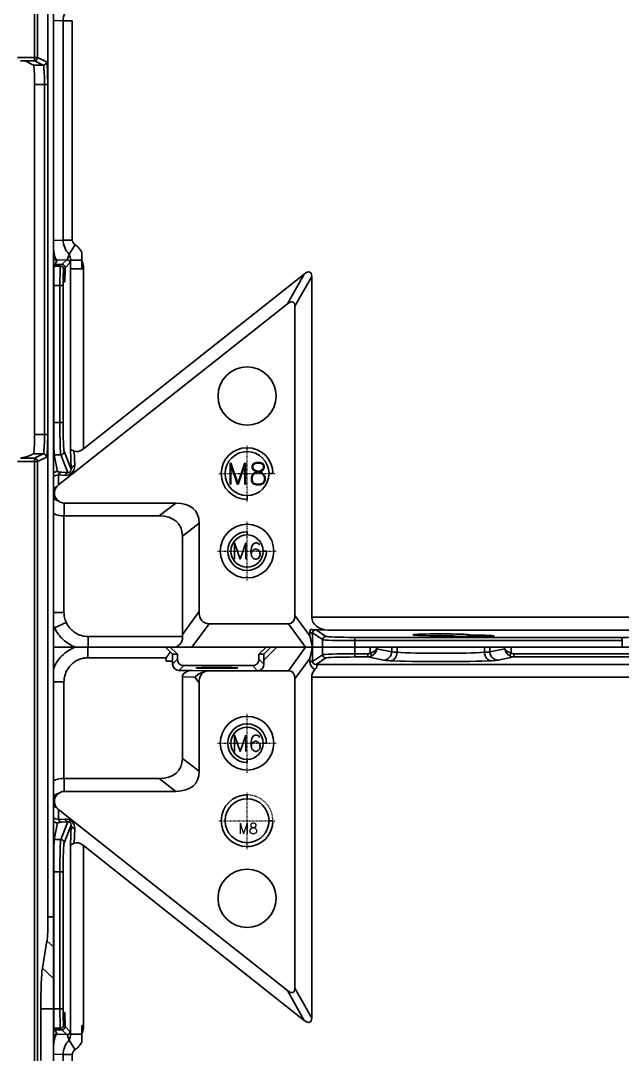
# Model space of a CAD drawing. Header units: millimetres. Extents: x 389 to 17466, y 310 to 5904.
# Drawn here: x 14727.9 to 14821.1, y 2230.6 to 2390.6 of the extents above; entities that cross this region are included whole.
import ezdxf

# ---------------------------------------------------------------- set-up
doc = ezdxf.new("R2010")
doc.units = ezdxf.units.MM
doc.linetypes.add('CENTER', pattern=[0.6, 0.375, -0.075, 0.075, -0.075])
doc.linetypes.add('HIDDEN', pattern=[0.2, 0.1, -0.1])
doc.layers.add('screw', color=33, linetype='Continuous', lineweight=13)
doc.styles.add('TXT', font='txt.shx', dxfattribs={"bigfont": 'gbcbig.shx'})

# ---------------------------------------------------------------- blocks, each defined once
blk = doc.blocks.new('aszfxn')
at = {"color": 7, "linetype": 'Continuous'}
for p, q in [((9717.42, 3245.55), (9717.4, 3080.93)), ((9717.9, 3076.97), (9717.9, 3245.56)), ((9719.5, 3085.69), (9719.5, 2943.97)), ((9720.35, 2862.19), (9720.35, 3085.69)), ((9717.4, 3080.93), (9717.4, 3076.47)), ((9717.9, 3076.97), (9714.78, 3076.97)), ((9717.9, 3076.97), (9719.29, 3076.27)), ((9715.28, 3076.47), (9717.4, 3076.47)), ((9717.29, 3075.77), (9715.99, 3076.44)), ((9718.79, 3075.77), (9717.29, 3075.77)), ((9718.79, 3075.77), (9717.4, 3076.47)), ((9717.44, 3072.77), (9719.47, 3072.77)), ((9717.44, 3072.77), (9717.44, 3018.62)), ((9718.97, 3072.77), (9718.97, 3018.62)), ((9719.47, 3018.62), (9719.47, 3072.77)), ((9719.47, 3018.62), (9717.44, 3018.62)), ((9714.78, 3014.42), (9717.9, 3014.42)), ((9717.4, 3014.92), (9715.28, 3014.92)), ((9715.35, 3014.98), (9716.14, 3015.16)), ((9717.29, 3015.62), (9717.14, 3015.54)), ((9717.29, 3015.62), (9718.79, 3015.62)), ((9717.4, 3014.92), (9718.79, 3015.62)), ((9717.4, 2848.99), (9717.4, 3014.92)), ((9717.9, 3014.42), (9717.89, 2849.19)), ((9719.29, 3015.12), (9717.9, 3014.42)), ((9719.5, 2943.97), (9720.35, 2943.97)), ((9719.36, 2940.21), (9718.64, 2936)), ((9720.35, 2939.28), (9719.36, 2940.21)), ((9718.64, 2936), (9720.35, 2934.39)), ((9718.4, 2929.69), (9720.35, 2929.69)), ((9718.4, 2929.69), (9718.4, 2921.7))]:
    blk.add_line(p, q, dxfattribs=at)
for centre, major_axis, ratio, start_param, end_param in [((9717.28, 3072.77), (0, 3), 0.052408, -1.570796, -0.02618), ((9717.28, 3018.62), (0, 3), 0.052408, -3.115413, -1.570796), ((9719.3, 2943.97), (0, 3.94), 0.05248, -2.842244, -1.570796), ((9718.74, 2929.69), (0, 6.6), 0.05248, 0.299349, 1.570796)]:
    blk.add_ellipse(centre, major_axis=major_axis, ratio=ratio, start_param=start_param, end_param=end_param, dxfattribs=at)
for points, knots in [([(9717.4, 3076.47), (9717.51, 3076.47), (9717.78, 3076.48), (9717.83, 3076.79), (9717.77, 3076.87)], [0, 0, 0, 0, 0.542802, 1, 1, 1, 1]), ([(9718.97, 3072.77), (9718.97, 3073.15), (9718.95, 3073.84), (9718.95, 3074.79), (9718.84, 3075.33), (9718.87, 3075.74), (9718.79, 3075.77)], [0, 0, 0, 0, 0.375121, 0.695398, 0.912965, 1, 1, 1, 1]), ([(9719.47, 3072.77), (9719.47, 3073.21), (9719.45, 3074.01), (9719.46, 3075.13), (9719.33, 3075.77), (9719.38, 3076.23), (9719.29, 3076.27)], [0, 0, 0, 0, 0.375776, 0.696317, 0.914572, 1, 1, 1, 1]), ([(9718.79, 3015.62), (9718.87, 3015.65), (9718.84, 3016.05), (9718.95, 3016.6), (9718.95, 3017.55), (9718.97, 3018.24), (9718.97, 3018.62)], [0, 0, 0, 0, 0.087035, 0.304603, 0.624879, 1, 1, 1, 1]), ([(9719.29, 3015.12), (9719.38, 3015.16), (9719.33, 3015.62), (9719.46, 3016.26), (9719.45, 3017.38), (9719.47, 3018.18), (9719.47, 3018.62)], [0, 0, 0, 0, 0.085397, 0.303608, 0.624167, 1, 1, 1, 1]), ([(9716.14, 3015.16), (9716.24, 3015.19), (9716.58, 3015.3), (9716.91, 3015.43), (9717.14, 3015.54)], [0, 0, 0, 0, 0.294435, 1, 1, 1, 1]), ([(9717.9, 3014.42), (9717.9, 3014.54), (9717.89, 3014.8), (9717.58, 3014.85), (9717.5, 3014.79)], [0, 0, 0, 0, 0.543228, 1, 1, 1, 1])]:
    blk.add_open_spline(points, degree=3, knots=knots, dxfattribs=at)
for points in [[(9719.29, 3076.27), (9719.29, 3076.04), (9719.03, 3075.77), (9718.79, 3075.77)], [(9718.79, 3015.62), (9719.03, 3015.62), (9719.29, 3015.35), (9719.29, 3015.12)]]:
    blk.add_open_spline(points, degree=3, dxfattribs=at)
blk = doc.blocks.new('*U25')
blk.add_blockref('aszfxn', (-9400.35, -3069.19))
blk = doc.blocks.new('*U26')
at = {"color": 0, "linetype": 'ByBlock', "lineweight": -2, "transparency": 16777216}
blk.add_blockref('*U25', (3200, 480), dxfattribs=at)
blk = doc.blocks.new('screw_m8_g')
at = {"layer": 'screw', "color": 1, "linetype": 'CENTER', "lineweight": 18, "ltscale": 0.16}
for p, q in [((0, -4.4), (0, 4.4)), ((-4.4, 0), (4.4, 0))]:
    blk.add_line(p, q, dxfattribs=at)
at = {"layer": 'screw', "color": 33, "linetype": 'HIDDEN', "lineweight": 18, "ltscale": 0.16}
blk.add_circle((0, 0), 3.4, dxfattribs=at)
at = {"layer": 'screw', "color": 92, "linetype": 'HIDDEN', "lineweight": 18, "ltscale": 0.16}
blk.add_arc((0, 0), 4, 270, 180, dxfattribs=at)
at = {"layer": 'screw', "color": 6, "lineweight": 18, "style": 'TXT'}
blk.add_text('M8', height=1.6, dxfattribs=at).set_placement((-1.36, -2))
blk = doc.blocks.new('YTGUH')
at = {"color": 9, "linetype": 'Continuous', "true_color": 0xc7c8ca}
for p, q in [((1613.36, 1043.18), (1614.87, 1043.13)), ((1613.36, 1009.13), (1613.36, 1043.18)), ((1614.87, 1043.13), (1614.87, 1009.18)), ((1614.87, 1043.13), (1616.28, 1043.13)), ((1616.28, 1009.18), (1616.28, 1043.13)), ((1614.87, 1009.18), (1613.36, 1009.13)), ((1613.36, 1007.79), (1613.36, 1009.13)), ((1614.87, 1009.18), (1616.28, 1009.18)), ((1616.73, 1008.46), (1615.79, 1007)), ((1617.75, 1006.03), (1617.75, 1007.26)), ((1613.36, 1006.26), (1613.36, 1005.41)), ((1613.36, 1005.14), (1613.36, 1005.4)), ((1613.47, 1005.13), (1614.45, 1005.13)), ((1613.59, 1005.38), (1613.94, 1006.08)), ((1613.59, 1005.38), (1614.68, 1005.38)), ((1613.94, 1006.08), (1615.43, 1006.13)), ((1615.43, 1006.13), (1614.68, 1005.38)), ((1615.18, 1004.88), (1615.93, 1005.63)), ((1616.01, 1006.06), (1616.01, 1004.71)), ((1617.75, 1006.06), (1616.01, 1006.06)), ((1617.75, 1004.71), (1617.75, 1006.03)), ((1617.75, 1004.71), (1616.01, 1004.71)), ((1616.01, 1004.71), (1616.01, 976.79)), ((1618.01, 1004.71), (1617.75, 1004.71)), ((1618.01, 976.87), (1618.01, 1004.71)), ((1618.01, 976.87), (1652.21, 1003.92)), ((1649.61, 999.31), (1652.21, 1003.92)), ((1653.37, 1003.56), (1650.77, 998.95)), ((1653.37, 950.81), (1653.37, 1003.56)), ((1613.41, 1002.16), (1613.36, 1002.16)), ((1613.36, 1002.16), (1613.36, 980.91)), ((1613.41, 980.91), (1613.41, 1002.16)), ((1613.41, 1002.16), (1614.37, 1002.16)), ((1614.37, 980.91), (1614.37, 1002.16)), ((1614.37, 1002.16), (1614.87, 1002.16)), ((1614.87, 1002.16), (1614.87, 980.91)), ((1649.61, 999.31), (1614.17, 971.29)), ((1650.77, 998.95), (1650.77, 951.05)), ((1613.41, 980.91), (1613.36, 980.91)), ((1613.41, 980.91), (1614.37, 980.91)), ((1614.87, 980.91), (1614.37, 980.91)), ((1615.02, 976.43), (1616.1, 973.72)), ((1616.01, 976.79), (1616.1, 973.72)), ((1616.66, 974.28), (1616.59, 976.5)), ((1613.36, 973.11), (1613.36, 975.92)), ((1614.52, 975.93), (1613.5, 975.93)), ((1614.02, 973.36), (1613.5, 975.93)), ((1615.61, 973.19), (1614.52, 975.93)), ((1614.15, 972.81), (1615.17, 972.75)), ((1614.17, 971.29), (1614.15, 972.81)), ((1615.61, 973.19), (1614.59, 973.25)), ((1646.76, 973.03), (1647.36, 973.03)), ((1613.36, 972.63), (1613.36, 970.66)), ((1613.36, 969.28), (1613.36, 970.66)), ((1643.36, 969.03), (1643.36, 969.63)), ((1613.36, 966.84), (1613.36, 969.28)), ((1615.01, 966.47), (1615.05, 968.47)), ((1615.05, 968.47), (1632.34, 968.47)), ((1629.73, 966.47), (1632.34, 968.47)), ((1613.36, 951.55), (1613.36, 966.84)), ((1615, 966.47), (1615, 951.55)), ((1615.01, 966.47), (1629.73, 966.47)), ((1635.94, 965.36), (1633.34, 963.36)), ((1635.94, 965.36), (1635.94, 951.68)), ((1633.34, 963.36), (1633.34, 948.14)), ((1643.36, 964.03), (1643.36, 963.53)), ((1645.86, 961.03), (1646.36, 961.03)), ((1615, 951.55), (1613.36, 951.55)), ((1635.94, 951.68), (1633.34, 948.14)), ((1650.77, 951.05), (1653.1, 947.89)), ((1653.37, 950.81), (1756.36, 950.81)), ((1615.35, 949.98), (1613.54, 949.14)), ((1634.79, 946.16), (1637.47, 949.79)), ((1637.47, 949.79), (1649.75, 949.79)), ((1652.43, 946.16), (1649.75, 949.79)), ((1655.89, 948.81), (1653.2, 948.88)), ((1654.05, 948.82), (1655.55, 947.82)), ((1705.93, 948.81), (1655.89, 948.81)), ((1618.75, 947.8), (1633.35, 947.8)), ((1618.75, 947.8), (1618.75, 946.16)), ((1653.1, 947.89), (1653.1, 948.36)), ((1653.1, 948.36), (1653.49, 948.36)), ((1653.49, 948.36), (1653.49, 946.16)), ((1655.05, 947.32), (1653.49, 948.36)), ((1655.05, 946.16), (1655.05, 947.32)), ((1660.04, 947.67), (1701.48, 947.67)), ((1660.04, 947.67), (1660.04, 947.17)), ((1673.29, 947.93), (1673.29, 948.22)), ((1675.2, 948.2), (1675.2, 947.87)), ((1701.48, 947.17), (1701.48, 947.67)), ((1618.71, 946.16), (1618.71, 944.51)), ((1630.73, 946.16), (1618.71, 946.16)), ((1632.24, 946.16), (1618.75, 946.16)), ((1630.73, 946.16), (1631.46, 946.16)), ((1631.46, 946.16), (1632.56, 945.06)), ((1632.24, 946.16), (1634.79, 946.16)), ((1634.79, 946.16), (1652.43, 946.16)), ((1645.2, 945.06), (1646.3, 946.16)), ((1647.04, 946.16), (1645.95, 945.06)), ((1645.97, 944.15), (1647.96, 946.16)), ((1646.3, 946.16), (1647.04, 946.16)), ((1647.96, 946.16), (1647.04, 946.16)), ((1647.96, 946.16), (1652.43, 946.16)), ((1652.43, 946.16), (1649.75, 942.52)), ((1653.43, 946.16), (1652.43, 946.16)), ((1653.43, 946.16), (1652.43, 946.16)), ((1653.43, 946.16), (1653.49, 946.16)), ((1653.43, 946.16), (1653.49, 946.16)), ((1653.49, 946.16), (1655.05, 946.16)), ((1653.49, 943.95), (1653.49, 946.16)), ((1655.05, 946.16), (1653.49, 946.16)), ((1660.04, 946.16), (1655.05, 946.16)), ((1655.05, 946.16), (1655.05, 944.99)), ((1655.05, 946.16), (1660.04, 946.16)), ((1660.04, 947.17), (1660.04, 946.16)), ((1701.48, 947.17), (1660.04, 947.17)), ((1660.04, 946.16), (1701.48, 946.16)), ((1660.04, 945.14), (1660.04, 946.16)), ((1662.43, 946.16), (1660.04, 946.16)), ((1662.43, 946.16), (1662.43, 945.24)), ((1663.41, 946.16), (1662.43, 946.16)), ((1663.41, 945.92), (1663.41, 946.16)), ((1663.41, 946.16), (1665.76, 946.16)), ((1663.41, 945.92), (1665.76, 945.46)), ((1665.76, 945.46), (1665.76, 946.16)), ((1665.76, 946.16), (1666.59, 946.16)), ((1666.59, 945.36), (1666.59, 946.16)), ((1666.59, 946.16), (1680.12, 946.16)), ((1680.12, 945.36), (1680.12, 946.16)), ((1680.95, 946.16), (1680.12, 946.16)), ((1680.95, 945.46), (1680.95, 946.16)), ((1680.95, 946.16), (1683.3, 946.16)), ((1680.95, 945.46), (1683.3, 945.92)), ((1683.3, 946.16), (1683.3, 945.92)), ((1684.28, 946.16), (1683.3, 946.16)), ((1684.28, 945.24), (1684.28, 946.16)), ((1704.38, 946.16), (1684.28, 946.16)), ((1701.48, 946.16), (1701.48, 947.17)), ((1704.48, 946.16), (1701.48, 946.16)), ((1630.83, 944.51), (1618.71, 944.51)), ((1630.83, 944.51), (1630.83, 944.01)), ((1630.83, 944.01), (1631.81, 944.01)), ((1632.56, 944.3), (1631.81, 943.55)), ((1631.81, 944.01), (1631.81, 943.55)), ((1631.83, 944.01), (1631.81, 944.01)), ((1631.83, 944.01), (1631.83, 945.06)), ((1631.83, 945.06), (1632.56, 945.06)), ((1632.56, 944.3), (1632.56, 945.06)), ((1645.2, 945.06), (1645.95, 945.06)), ((1645.2, 945.06), (1645.2, 944.3)), ((1645.98, 943.53), (1645.2, 944.3)), ((1645.98, 943.53), (1645.97, 944.15)), ((1650.77, 941.26), (1653.1, 944.42)), ((1653.1, 944.42), (1653.1, 943.95)), ((1655.05, 944.99), (1653.49, 943.95)), ((1654.05, 943.49), (1655.55, 944.49)), ((1662.04, 945.14), (1660.04, 945.14)), ((1660.04, 944.64), (1660.04, 945.14)), ((1660.04, 944.64), (1662.04, 944.64)), ((1662.04, 945.14), (1662.04, 944.64)), ((1664.48, 944.16), (1662.04, 944.64)), ((1662.43, 945.24), (1662.66, 944.8)), ((1684.67, 944.64), (1682.23, 944.16)), ((1684.28, 945.24), (1684.05, 944.8)), ((1704.09, 945.14), (1684.67, 945.14)), ((1684.67, 944.64), (1684.67, 945.14)), ((1684.67, 944.64), (1703.09, 944.64)), ((1632.81, 942.55), (1633.56, 943.3)), ((1632.81, 942.55), (1634.96, 942.55)), ((1644.2, 943.3), (1633.56, 943.3)), ((1637.56, 942.52), (1634.96, 942.55)), ((1644.99, 942.52), (1637.56, 942.52)), ((1644.2, 943.3), (1644.99, 942.52)), ((1649.75, 942.52), (1644.99, 942.52)), ((1653.1, 943.95), (1653.49, 943.95)), ((1654.29, 943.5), (1654.05, 943.49)), ((1705.93, 943.5), (1654.29, 943.5)), ((1613.36, 940.8), (1615, 940.8)), ((1613.36, 925.47), (1613.36, 940.8)), ((1615, 940.8), (1615, 925.84)), ((1633.34, 941.57), (1635.27, 941.54)), ((1633.34, 928.95), (1633.34, 941.57)), ((1635.94, 940.63), (1635.27, 941.54)), ((1650.77, 941.26), (1650.77, 893.36)), ((1653.37, 941.5), (1653.37, 888.75)), ((1653.37, 941.5), (1755.36, 941.5)), ((1635.94, 926.95), (1635.94, 940.63)), ((1646.36, 931.29), (1645.86, 931.29)), ((1635.94, 926.95), (1633.34, 928.95)), ((1643.36, 928.79), (1643.36, 928.29)), ((1613.36, 923.03), (1613.36, 925.47)), ((1615.01, 925.84), (1629.73, 925.84)), ((1615.05, 923.84), (1615.01, 925.84)), ((1629.73, 925.84), (1632.34, 923.84)), ((1615.05, 923.84), (1632.34, 923.84)), ((1643.36, 922.69), (1643.36, 923.29)), ((1613.36, 923.03), (1613.36, 921.65)), ((1613.36, 919.68), (1613.36, 921.65)), ((1614.15, 919.5), (1614.17, 921.02)), ((1649.61, 893.01), (1614.17, 921.02)), ((1613.36, 919.2), (1613.36, 916.39)), ((1613.5, 916.38), (1614.02, 918.95)), ((1615.17, 919.56), (1614.15, 919.5)), ((1615.61, 919.12), (1614.52, 916.38)), ((1614.59, 919.06), (1615.61, 919.12)), ((1615.02, 915.88), (1616.1, 918.59)), ((1616.1, 918.59), (1616.01, 915.53)), ((1647.36, 919.29), (1646.76, 919.29)), ((1616.59, 915.81), (1616.66, 918.03)), ((1614.52, 916.38), (1613.5, 916.38)), ((1616.01, 915.53), (1616.01, 886.25)), ((1618.01, 887.6), (1618.01, 915.44)), ((1618.01, 915.44), (1652.21, 888.39)), ((1613.41, 911.4), (1613.36, 911.4)), ((1613.36, 911.4), (1613.36, 890.16)), ((1613.41, 890.16), (1613.41, 911.4)), ((1613.41, 911.4), (1614.37, 911.4)), ((1614.37, 911.4), (1614.37, 890.16)), ((1614.87, 911.4), (1614.37, 911.4)), ((1614.87, 890.16), (1614.87, 911.4)), ((1649.61, 893.01), (1652.21, 888.39)), ((1653.37, 888.75), (1650.77, 893.36)), ((1613.41, 890.16), (1613.36, 890.16)), ((1614.37, 890.16), (1613.41, 890.16)), ((1614.87, 890.16), (1614.37, 890.16)), ((1613.36, 886.9), (1613.36, 887.17)), ((1613.36, 886.9), (1613.36, 886.05)), ((1614.45, 887.18), (1613.47, 887.18)), ((1613.94, 886.23), (1613.59, 886.93)), ((1614.68, 886.93), (1613.59, 886.93)), ((1614.68, 886.93), (1615.43, 886.18)), ((1615.93, 886.68), (1615.18, 887.44)), ((1617.75, 887.6), (1618.01, 887.6)), ((1617.75, 886.28), (1617.75, 887.6)), ((1613.36, 884.52), (1613.36, 886.05)), ((1615.43, 886.18), (1613.94, 886.23)), ((1615.79, 885.31), (1616.73, 883.85)), ((1616.01, 886.25), (1617.75, 886.25)), ((1617.75, 885.05), (1617.75, 886.28)), ((1613.36, 884.52), (1613.36, 883.18)), ((1613.36, 883.18), (1614.87, 883.13)), ((1613.36, 849.13), (1613.36, 883.18)), ((1614.87, 883.13), (1614.87, 849.18)), ((1614.87, 883.13), (1616.28, 883.13)), ((1616.28, 849.18), (1616.28, 883.13))]:
    blk.add_line(p, q, dxfattribs=at)
for centre, radius in [((1643.36, 985.03), 4.5), ((1643.36, 973.03), 3.4), ((1643.36, 961.03), 4.15), ((1643.36, 961.03), 2.5), ((1643.36, 931.29), 4.15), ((1643.36, 931.29), 2.5), ((1643.36, 907.29), 4.5)]:
    blk.add_circle(centre, radius, dxfattribs=at)
for centre, radius, start, end in [((1643.36, 973.03), 4, 0, 270), ((1615.05, 970.01), 1.53, 139.2595, 235.7258), ((1643.36, 961.03), 3, 90, 0), ((1643.36, 931.29), 3, 0, 270), ((1615.05, 922.3), 1.53, 124.2742, 220.7405), ((1643.36, 919.29), 4, 90, 0), ((1643.36, 919.29), 3.4, 90, 0), ((1643.36, 919.29), 3.4, 0, 90)]:
    blk.add_arc(centre, radius, start, end, dxfattribs=at)
for centre, major_axis, ratio, start_param, end_param in [((1617.7, 1043.11), (0.1, 3), 0.942809, 0.778991, 1.595477), ((1617.7, 1009.21), (-0.1, 3), 0.942809, 1.546116, 2.362602), ((1617.7, 1009.21), (-1.41, -0.05), 0.706891, 6.258505, 7.074991), ((1613.94, 1009.08), (-0.03, 3), 0.218747, 2.011495, 3.097676), ((1615.43, 1009.13), (0.03, 3), 0.177208, 3.198677, 3.928307), ((1613.94, 1007.08), (0.894, -0.447), 0.999239, 4.554203, 5.17561), ((1613.48, 1002.16), (0, 3), 0.023273, 0.116205, 1.570796), ((1614.46, 1002.16), (0, 3), 0.029101, 0.116205, 1.570796), ((1615.07, 1006.16), (0, 3.5), 0.034921, 2.015173, 4.338017), ((1615.43, 1005.63), (-0.354, 0.354), 0.998783, 3.9276, 5.497178), ((1615.93, 1009.13), (0, 3.5), 0.051121, 3.192808, 3.64564), ((1614.51, 1004.7), (-2.48, -2.48), 0.998783, 2.356803, 2.744516), ((1614.96, 1002.16), (0, 2.5), 0.034921, 0.057081, 1.570796), ((1651.73, 1001.73), (1.39, 2.46), 0.35329, 5.724665, 6.997033), ((1649.12, 997.12), (1.39, 2.46), 0.35329, 5.724665, 6.997033), ((1613.51, 980.91), (0, 5), 0.020946, 1.570796, 3.054326), ((1614.53, 980.91), (0, 5), 0.031429, 1.570796, 3.054326), ((1615.03, 980.91), (0, 4.5), 0.034921, 1.570796, 3.054326), ((1614.52, 976.43), (-0.464, -0.185), 0.995592, 1.192545, 2.760299), ((1618.01, 979.42), (1.41, 2.92), 0.484172, 3.141414, 3.926991), ((1613.5, 974.94), (0.981, 0.196), 0.996044, 1.374629, 1.523848), ((1614.02, 972.36), (0.981, 0.196), 0.996044, 1.374629, 2.097888), ((1615.02, 972.36), (2, 0.01), 0.250652, 2.018188, 2.549801), ((1615.02, 973.36), (-1, 0), 0.119965, 0.024086, 1.127204), ((1614.59, 972.26), (0.058, 0.998), 0.553603, 0.104848, 1.014262), ((1615.12, 974.37), (-0.81, 1.45), 0.902173, 2.618128, 4.185883), ((1615.61, 972.2), (0.058, 0.998), 0.553603, 0.104848, 1.014262), ((1615.56, 973.82), (-0.316, 0.584), 0.749129, 2.60968, 4.177435), ((1617.1, 973.72), (-1, -0.028), 0.62541, 5.14897, 6.238444), ((1615.07, 968.4), (-0.04, 3.22), 0.621326, 0.445403, 0.6117), ((1615.05, 970.01), (2, 0.03), 0.621326, 2.182496, 2.572693), ((1615.05, 970.01), (-2, 0.03), 0.707053, 0.572613, 1.136369), ((1615.07, 971.3), (-0.05, -2.83), 0.707053, 5.848758, 6.295526), ((1627.73, 961.4), (-7.63, -5.85), 0.519988, 2.761948, 3.737168), ((1615, 967.3), (-2, 0.02), 0.414169, 0.607152, 1.574411), ((1615.04, 969.3), (-0.05, -2.83), 0.707053, 0.007229, 0.012341), ((1625.12, 959.4), (-7.63, -5.85), 0.519988, 2.761948, 3.737168), ((1640.87, 955.89), (4.3, 5.83), 0.414284, 2.629407, 3.437875), ((1647.48, 953.86), (-2.86, 3.89), 0.414284, 2.845311, 3.653779), ((1655.98, 950.81), (-2.61, 0), 0.767327, 0, 1.53589), ((1654.66, 948.32), (-1.5, 0.48), 0.950312, 6.222659, 6.580317), ((1654.05, 948.32), (-0.543, 0.187), 0.861051, 5.005221, 6.574191), ((1638.27, 952.35), (4.3, 5.83), 0.414284, 2.629407, 2.709492), ((1655.55, 947.32), (-0.277, -0.416), 0.998023, 3.730274, 5.299244), ((1660.04, 947.33), (-5, 0), 0.031429, 0.05236, 1.570796), ((1660.04, 947.83), (-4.5, 0), 0.034921, 0.05236, 1.570796), ((1673.36, 948.07), (-4.25, 0), 0.034921, 3.157474, 7.838062), ((1678.36, 947.9), (-3.25, 0), 0.034921, 0.240124, 4.472132), ((1701.48, 947.76), (-2.5, 0), 0.034921, 1.570796, 2.284184), ((1632.39, 944.51), (-2, 2), 0.008726, 0.59481, 1.090186), ((1630.83, 946.06), (-1, 1), 0.008727, 2.253368, 3.132866), ((1633.56, 944.3), (-0.707, -0.707), 0.999695, 5.497939, 7.068431), ((1644.2, 944.3), (-0.707, 0.707), 0.999695, 2.356347, 3.926839), ((1645.95, 943.64), (-0.01, 1.41), 0.013235, 5.079274, 6.283122), ((1660.04, 944.98), (-5, 0), 0.031429, 4.712389, 6.230825), ((1655.55, 944.99), (-0.277, 0.416), 0.998023, 0.983941, 2.552911), ((1660.04, 944.48), (-4.5, 0), 0.034921, 4.712389, 6.230825), ((1662.04, 945.94), (0.797, -0.158), 0.984226, 4.910957, 5.40958), ((1662.04, 945.94), (-1.28, 0.25), 0.996219, 1.769364, 2.267987), ((1664.48, 945.46), (0.25, 1.28), 0.984226, 3.340161, 4.904897), ((1671.67, 944.2), (-7.3, 0), 0.034921, 0.174533, 0.563912), ((1665.5, 945.36), (0.07, 1.3), 0.844803, 3.206862, 4.759004), ((1673.36, 944.24), (-9.3, 0), 0.034921, 0.563912, 2.57768), ((1671.67, 945.5), (-6, 0), 0.042487, 0.174533, 0.563912), ((1673.36, 945.54), (-8, 0), 0.040595, 0.563912, 2.57768), ((1675.05, 945.5), (-6, 0), 0.042487, 2.57768, 2.96706), ((1681.22, 945.36), (-0.07, 1.3), 0.844803, 1.524182, 3.076323), ((1682.23, 945.46), (-0.25, 1.28), 0.984226, 1.378289, 2.943025), ((1675.05, 944.2), (-7.3, 0), 0.034921, 2.57768, 2.96706), ((1684.67, 945.94), (1.28, 0.25), 0.996219, 4.015198, 4.513821), ((1684.67, 945.94), (0.797, 0.158), 0.984226, 4.015198, 4.513821), ((1632.81, 943.55), (-0.707, -0.707), 0.999695, 5.497939, 7.068431), ((1634.98, 941.55), (1.64, -0.02), 0.608727, 1.592796, 3.149746), ((1640.87, 936.42), (4.3, -5.83), 0.414284, 2.987773, 3.653779), ((1637.59, 941.52), (1.64, -0.02), 0.608727, 1.592796, 1.946025), ((1644.98, 943.53), (-0.397, 0.931), 0.985858, 2.743926, 4.314418), ((1647.48, 938.45), (-2.86, -3.89), 0.414284, 2.629407, 3.437875), ((1654.66, 944), (1.5, 0.48), 0.950312, 2.844461, 3.8854), ((1655.98, 941.5), (-2.61, 0), 0.767327, 5.654446, 6.283185), ((1654.05, 944), (0.543, 0.187), 0.861051, 2.850587, 4.419557), ((1654.05, 942.5), (0.027, -1), 0.608624, 2.799613, 3.097594), ((1625.12, 932.91), (-7.63, 5.85), 0.519988, 2.546017, 3.521237), ((1627.73, 930.91), (-7.63, 5.85), 0.519988, 2.546017, 3.521237), ((1615, 925.01), (2, 0.02), 0.414169, 1.567182, 2.534441), ((1615.04, 923.01), (0.05, -2.83), 0.707053, 3.129252, 3.134364), ((1615.05, 922.3), (-2, -0.03), 0.707053, 5.146817, 5.710572), ((1615.07, 921.01), (0.05, -2.83), 0.707053, 3.129252, 3.57602), ((1615.05, 922.3), (-2, 0.03), 0.621326, 0.5689, 0.959097), ((1615.07, 923.91), (-0.04, -3.22), 0.621326, 5.671486, 5.837782), ((1615.02, 919.95), (-2, 0.01), 0.250652, 0.591792, 1.123404), ((1614.02, 919.95), (0.981, -0.196), 0.996044, 4.185297, 4.908556), ((1615.02, 918.95), (1, 0), 0.119965, 2.014389, 3.117507), ((1614.59, 920.05), (0.058, -0.998), 0.553603, 5.268923, 6.178337), ((1615.12, 917.94), (0.81, 1.45), 0.902173, 5.238895, 6.80665), ((1615.61, 920.11), (0.058, -0.998), 0.553603, 5.268923, 6.178337), ((1615.56, 918.49), (0.316, 0.584), 0.749129, 5.247343, 6.815098), ((1617.1, 918.59), (-1, 0.028), 0.62541, 0.044741, 1.134215), ((1613.5, 917.38), (0.981, -0.196), 0.996044, 4.759337, 4.908556), ((1613.51, 911.4), (0, 5), 0.020946, 0.087266, 1.570796), ((1614.53, 911.4), (0, 5), 0.031429, 0.087266, 1.570796), ((1614.52, 915.88), (-0.464, 0.185), 0.995592, 3.522886, 5.090641), ((1615.03, 911.4), (0, 4.5), 0.034921, 0.087266, 1.570796), ((1618.01, 912.89), (-1.41, 2.92), 0.484172, 5.497787, 6.283364), ((1649.12, 895.19), (1.39, -2.46), 0.35329, 5.569338, 6.841706), ((1613.48, 890.16), (0, 3), 0.023273, 1.570796, 3.025387), ((1614.46, 890.16), (0, 3), 0.029101, 1.570796, 3.025387), ((1614.96, 890.16), (0, 2.5), 0.034921, 1.570796, 3.084511), ((1615.07, 886.16), (0, 3.5), 0.034921, 5.086761, 7.409605), ((1651.73, 890.58), (1.39, -2.46), 0.35329, 5.569338, 6.841706), ((1615.43, 886.68), (-0.354, -0.354), 0.998783, 0.786007, 2.355586), ((1615.93, 883.18), (0, 3.5), 0.051121, 5.779138, 6.23197), ((1614.51, 887.61), (-2.48, 2.48), 0.998783, 3.53867, 3.926382), ((1613.94, 885.24), (0.894, 0.447), 0.999239, 1.107575, 1.728982), ((1613.94, 883.24), (0.03, 3), 0.218747, 0.043917, 1.130098), ((1617.7, 883.11), (0.1, 3), 0.942809, 0.778991, 1.595477), ((1615.43, 883.18), (-0.03, 3), 0.177208, 5.496471, 6.226101), ((1617.7, 883.11), (-1.41, 0.05), 0.706891, 5.49138, 6.307865)]:
    blk.add_ellipse(centre, major_axis=major_axis, ratio=ratio, start_param=start_param, end_param=end_param, dxfattribs=at)
blk.add_ellipse((1638.67, 942.95), major_axis=(-3.25, 0), ratio=0.017455, dxfattribs=at)
for points, knots in [([(1617.75, 1007.26), (1617.69, 1007.38), (1617.63, 1007.5), (1617.49, 1007.72), (1617.41, 1007.83), (1617.15, 1008.14), (1616.96, 1008.31), (1616.73, 1008.46)], [0, 0, 0, 0, 0.25, 0.25, 0.5, 0.5, 1, 1, 1, 1]), ([(1613.36, 1006.26), (1613.36, 1006.28), (1613.36, 1006.32), (1613.36, 1006.46), (1613.36, 1006.55), (1613.36, 1006.8), (1613.36, 1006.95), (1613.36, 1007.33), (1613.36, 1007.54), (1613.36, 1007.79)], [0, 0, 0, 0, 0.25, 0.25, 0.5, 0.5, 0.75, 0.75, 1, 1, 1, 1]), ([(1615.79, 1007), (1615.86, 1006.85), (1615.91, 1006.7), (1615.99, 1006.39), (1616.02, 1006.23), (1616.01, 1006.06)], [0, 0, 0, 0, 0.5, 0.5, 1, 1, 1, 1]), ([(1613.36, 1002.16), (1613.36, 1002.52), (1613.36, 1002.89), (1613.36, 1003.39), (1613.36, 1003.56), (1613.36, 1003.87), (1613.36, 1004.02), (1613.36, 1004.29), (1613.36, 1004.41), (1613.36, 1004.64), (1613.36, 1004.74), (1613.36, 1004.9), (1613.36, 1004.97), (1613.36, 1005.08), (1613.36, 1005.12), (1613.36, 1005.14)], [0, 0, 0, 0, 0.25, 0.25, 0.375, 0.375, 0.5, 0.5, 0.625, 0.625, 0.75, 0.75, 0.875, 0.875, 1, 1, 1, 1]), ([(1614.45, 1005.13), (1614.59, 1005.13), (1614.72, 1005.08), (1614.9, 1004.9), (1614.95, 1004.77), (1614.95, 1004.65)], [0, 0, 0, 0, 0.5, 0.5, 1, 1, 1, 1]), ([(1615.18, 1004.88), (1615.18, 1005), (1615.13, 1005.13), (1614.95, 1005.32), (1614.82, 1005.38), (1614.68, 1005.38)], [0, 0, 0, 0, 0.5, 0.5, 1, 1, 1, 1]), ([(1613.36, 975.92), (1613.36, 975.95), (1613.36, 976.01), (1613.36, 976.17), (1613.36, 976.28), (1613.36, 976.56), (1613.36, 976.72), (1613.36, 977.1), (1613.36, 977.3), (1613.36, 977.76), (1613.36, 978.01), (1613.36, 978.53), (1613.36, 978.81), (1613.36, 979.39), (1613.36, 979.69), (1613.36, 980.29), (1613.36, 980.6), (1613.36, 980.91)], [0, 0, 0, 0, 0.125, 0.125, 0.25, 0.25, 0.375, 0.375, 0.5, 0.5, 0.625, 0.625, 0.75, 0.75, 0.875, 0.875, 1, 1, 1, 1]), ([(1616.59, 976.5), (1616.51, 976.54), (1616.43, 976.58), (1616.29, 976.64), (1616.23, 976.66), (1616.13, 976.71), (1616.09, 976.72), (1616.03, 976.76), (1616.01, 976.77), (1616.01, 976.79)], [0, 0, 0, 0, 0.25, 0.25, 0.5, 0.5, 0.75, 0.75, 1, 1, 1, 1]), ([(1613.36, 972.63), (1613.36, 972.72), (1613.36, 972.78), (1613.36, 972.9), (1613.36, 972.94), (1613.36, 973.05), (1613.36, 973.09), (1613.36, 973.11)], [0, 0, 0, 0, 0.25, 0.25, 0.5, 0.5, 1, 1, 1, 1]), ([(1613.36, 951.55), (1613.36, 951.35), (1613.36, 951.15), (1613.36, 950.77), (1613.36, 950.57), (1613.36, 950.21), (1613.36, 950.03), (1613.36, 949.74), (1613.36, 949.62), (1613.36, 949.58)], [0, 0, 0, 0, 0.25, 0.25, 0.5, 0.5, 0.75, 0.75, 1, 1, 1, 1]), ([(1615, 951.55), (1615, 951.27), (1615.03, 951.01), (1615.15, 950.49), (1615.23, 950.23), (1615.35, 949.98)], [0, 0, 0, 0, 0.5, 0.5, 1, 1, 1, 1]), ([(1613.36, 949.58), (1613.36, 948.9), (1613.36, 948.28), (1613.36, 947.13), (1613.36, 946.6), (1613.36, 946.16)], [0, 0, 0, 0, 0.5, 0.5, 1, 1, 1, 1]), ([(1616.78, 946.16), (1616.43, 946.29), (1616.08, 946.45), (1615.44, 946.85), (1615.14, 947.07), (1614.72, 947.46), (1614.59, 947.59), (1614.34, 947.87), (1614.22, 948.02), (1613.89, 948.48), (1613.7, 948.8), (1613.54, 949.14)], [0, 0, 0, 0, 0.25, 0.25, 0.5, 0.5, 0.625, 0.625, 0.75, 0.75, 1, 1, 1, 1]), ([(1615.35, 949.98), (1615.5, 949.66), (1615.69, 949.36), (1616.04, 948.96), (1616.17, 948.83), (1616.44, 948.6), (1616.58, 948.49), (1616.87, 948.3), (1617.03, 948.21), (1617.36, 948.07), (1617.52, 948), (1618.03, 947.85), (1618.39, 947.8), (1618.75, 947.8)], [0, 0, 0, 0, 0.25, 0.25, 0.375, 0.375, 0.5, 0.5, 0.625, 0.625, 0.75, 0.75, 1, 1, 1, 1]), ([(1654.05, 948.82), (1653.97, 948.83), (1653.88, 948.84), (1653.7, 948.86), (1653.64, 948.86), (1653.45, 948.87), (1653.34, 948.88), (1653.2, 948.88)], [0, 0, 0, 0, 0.5, 0.5, 0.75, 0.75, 1, 1, 1, 1]), ([(1633.35, 947.8), (1633.36, 947.7), (1633.37, 947.61), (1633.36, 947.41), (1633.34, 947.32), (1633.27, 947.05), (1633.18, 946.88), (1632.95, 946.61), (1632.82, 946.5), (1632.54, 946.31), (1632.39, 946.23), (1632.24, 946.16)], [0, 0, 0, 0, 0.125, 0.125, 0.25, 0.25, 0.5, 0.5, 0.75, 0.75, 1, 1, 1, 1]), ([(1675.2, 947.87), (1675.15, 947.88), (1675.06, 947.89), (1674.82, 947.9), (1674.68, 947.91), (1674.33, 947.92), (1674.14, 947.92), (1673.73, 947.92), (1673.51, 947.93), (1673.29, 947.93)], [0, 0, 0, 0, 0.25, 0.25, 0.5, 0.5, 0.75, 0.75, 1, 1, 1, 1]), ([(1677.6, 948.08), (1677.61, 948.07), (1677.65, 948.06), (1677.8, 948.05), (1677.9, 948.04), (1678.18, 948.03), (1678.34, 948.02), (1678.71, 948.02), (1678.91, 948.01), (1679.13, 948.01)], [0, 0, 0, 0, 0.25, 0.25, 0.5, 0.5, 0.75, 0.75, 1, 1, 1, 1]), ([(1613.36, 946.16), (1613.8, 946.16), (1614.33, 946.16), (1615.48, 946.16), (1616.1, 946.16), (1616.78, 946.16)], [0, 0, 0, 0, 0.5, 0.5, 1, 1, 1, 1]), ([(1613.36, 942.76), (1613.5, 943.15), (1613.68, 943.52), (1614.13, 944.22), (1614.39, 944.54), (1614.97, 945.12), (1615.3, 945.38), (1615.99, 945.83), (1616.36, 946.01), (1616.75, 946.16)], [0, 0, 0, 0, 0.25, 0.25, 0.5, 0.5, 0.75, 0.75, 1, 1, 1, 1]), ([(1613.36, 942.76), (1613.36, 943.43), (1613.36, 944.05), (1613.36, 945.19), (1613.36, 945.71), (1613.36, 946.16)], [0, 0, 0, 0, 0.5, 0.5, 1, 1, 1, 1]), ([(1616.75, 946.16), (1616.08, 946.16), (1615.46, 946.16), (1614.32, 946.16), (1613.8, 946.16), (1613.36, 946.16)], [0, 0, 0, 0, 0.5, 0.5, 1, 1, 1, 1]), ([(1618.71, 946.16), (1618.51, 946.16), (1618.32, 946.16), (1617.93, 946.16), (1617.74, 946.16), (1617.37, 946.16), (1617.2, 946.16), (1616.91, 946.16), (1616.79, 946.16), (1616.75, 946.16)], [0, 0, 0, 0, 0.25, 0.25, 0.5, 0.5, 0.75, 0.75, 1, 1, 1, 1]), ([(1616.78, 946.16), (1616.82, 946.16), (1616.94, 946.16), (1617.23, 946.16), (1617.41, 946.16), (1617.77, 946.16), (1617.97, 946.16), (1618.35, 946.16), (1618.55, 946.16), (1618.75, 946.16)], [0, 0, 0, 0, 0.25, 0.25, 0.5, 0.5, 0.75, 0.75, 1, 1, 1, 1]), ([(1662.43, 945.24), (1662.56, 945.27), (1662.68, 945.31), (1662.9, 945.41), (1663, 945.47), (1663.18, 945.59), (1663.25, 945.65), (1663.36, 945.78), (1663.39, 945.85), (1663.41, 945.92)], [0, 0, 0, 0, 0.25, 0.25, 0.5, 0.5, 0.75, 0.75, 1, 1, 1, 1]), ([(1663.41, 945.92), (1663.4, 945.81), (1663.38, 945.7), (1663.31, 945.49), (1663.25, 945.38), (1663.13, 945.19), (1663.05, 945.1), (1662.87, 944.93), (1662.77, 944.86), (1662.66, 944.8)], [0, 0, 0, 0, 0.25, 0.25, 0.5, 0.5, 0.75, 0.75, 1, 1, 1, 1]), ([(1684.05, 944.8), (1683.94, 944.86), (1683.84, 944.93), (1683.66, 945.1), (1683.58, 945.19), (1683.46, 945.38), (1683.41, 945.49), (1683.33, 945.7), (1683.31, 945.81), (1683.3, 945.92)], [0, 0, 0, 0, 0.25, 0.25, 0.5, 0.5, 0.75, 0.75, 1, 1, 1, 1]), ([(1684.28, 945.24), (1684.16, 945.27), (1684.03, 945.31), (1683.81, 945.41), (1683.71, 945.47), (1683.54, 945.59), (1683.46, 945.65), (1683.35, 945.78), (1683.32, 945.85), (1683.3, 945.92)], [0, 0, 0, 0, 0.25, 0.25, 0.5, 0.5, 0.75, 0.75, 1, 1, 1, 1]), ([(1618.71, 944.51), (1618.46, 944.51), (1618.22, 944.48), (1617.75, 944.39), (1617.52, 944.32), (1617.07, 944.13), (1616.85, 944.02), (1616.45, 943.75), (1616.26, 943.59), (1615.92, 943.25), (1615.77, 943.07), (1615.49, 942.66), (1615.38, 942.45), (1615.19, 942), (1615.12, 941.77), (1615.03, 941.29), (1615, 941.05), (1615, 940.8)], [0, 0, 0, 0, 0.125, 0.125, 0.25, 0.25, 0.375, 0.375, 0.5, 0.5, 0.625, 0.625, 0.75, 0.75, 0.875, 0.875, 1, 1, 1, 1]), ([(1631.45, 945.42), (1631.36, 945.27), (1631.26, 945.12), (1631.05, 944.82), (1630.94, 944.66), (1630.83, 944.51)], [0, 0, 0, 0, 0.5, 0.5, 1, 1, 1, 1]), ([(1613.36, 942.76), (1613.36, 942.74), (1613.36, 942.7), (1613.36, 942.6), (1613.36, 942.53), (1613.36, 942.31), (1613.36, 942.14), (1613.36, 941.77), (1613.36, 941.58), (1613.36, 941.2), (1613.36, 941), (1613.36, 940.8)], [0, 0, 0, 0, 0.125, 0.125, 0.25, 0.25, 0.5, 0.5, 0.75, 0.75, 1, 1, 1, 1]), ([(1637, 942.46), (1636.83, 942.42), (1636.67, 942.37), (1636.35, 942.24), (1636.2, 942.17), (1635.76, 941.93), (1635.5, 941.73), (1635.27, 941.54)], [0, 0, 0, 0, 0.25, 0.25, 0.5, 0.5, 1, 1, 1, 1]), ([(1653.87, 942.68), (1653.95, 942.76), (1654.01, 942.84), (1654.1, 943), (1654.13, 943.07), (1654.18, 943.21), (1654.2, 943.27), (1654.21, 943.35), (1654.21, 943.37), (1654.22, 943.41), (1654.22, 943.43), (1654.23, 943.44)], [0, 0, 0, 0, 0.25, 0.25, 0.5, 0.5, 0.75, 0.75, 0.875, 0.875, 1, 1, 1, 1]), ([(1613.36, 919.2), (1613.36, 919.22), (1613.36, 919.26), (1613.36, 919.41), (1613.36, 919.51), (1613.36, 919.68)], [0, 0, 0, 0, 0.5, 0.5, 1, 1, 1, 1]), ([(1613.36, 916.39), (1613.36, 916.36), (1613.36, 916.31), (1613.36, 916.14), (1613.36, 916.03), (1613.36, 915.75), (1613.36, 915.59), (1613.36, 915.22), (1613.36, 915.01), (1613.36, 914.55), (1613.36, 914.31), (1613.36, 913.78), (1613.36, 913.5), (1613.36, 912.93), (1613.36, 912.63), (1613.36, 912.02), (1613.36, 911.71), (1613.36, 911.4)], [0, 0, 0, 0, 0.125, 0.125, 0.25, 0.25, 0.375, 0.375, 0.5, 0.5, 0.625, 0.625, 0.75, 0.75, 0.875, 0.875, 1, 1, 1, 1]), ([(1616.01, 915.53), (1616.01, 915.54), (1616.03, 915.56), (1616.09, 915.59), (1616.13, 915.61), (1616.23, 915.65), (1616.29, 915.67), (1616.43, 915.73), (1616.51, 915.77), (1616.59, 915.81)], [0, 0, 0, 0, 0.25, 0.25, 0.5, 0.5, 0.75, 0.75, 1, 1, 1, 1]), ([(1613.36, 890.16), (1613.36, 889.97), (1613.36, 889.79), (1613.36, 889.44), (1613.36, 889.26), (1613.36, 888.92), (1613.36, 888.75), (1613.36, 888.44), (1613.36, 888.3), (1613.36, 888.02), (1613.36, 887.9), (1613.36, 887.68), (1613.36, 887.58), (1613.36, 887.41), (1613.36, 887.34), (1613.36, 887.23), (1613.36, 887.19), (1613.36, 887.17)], [0, 0, 0, 0, 0.125, 0.125, 0.25, 0.25, 0.375, 0.375, 0.5, 0.5, 0.625, 0.625, 0.75, 0.75, 0.875, 0.875, 1, 1, 1, 1]), ([(1614.95, 887.66), (1614.95, 887.54), (1614.9, 887.42), (1614.72, 887.23), (1614.59, 887.18), (1614.45, 887.18)], [0, 0, 0, 0, 0.5, 0.5, 1, 1, 1, 1]), ([(1614.68, 886.93), (1614.82, 886.93), (1614.95, 886.99), (1615.13, 887.18), (1615.18, 887.31), (1615.18, 887.44)], [0, 0, 0, 0, 0.5, 0.5, 1, 1, 1, 1]), ([(1616.01, 886.25), (1616.02, 886.08), (1615.99, 885.92), (1615.91, 885.61), (1615.86, 885.46), (1615.79, 885.31)], [0, 0, 0, 0, 0.5, 0.5, 1, 1, 1, 1]), ([(1616.73, 883.85), (1616.96, 884), (1617.15, 884.17), (1617.5, 884.58), (1617.64, 884.81), (1617.75, 885.05)], [0, 0, 0, 0, 0.5, 0.5, 1, 1, 1, 1])]:
    blk.add_open_spline(points, degree=3, knots=knots, dxfattribs=at)
for points in [[(1613.59, 1005.38), (1613.51, 1005.38), (1613.43, 1005.39), (1613.36, 1005.41)], [(1613.47, 1005.13), (1613.43, 1005.13), (1613.39, 1005.14), (1613.36, 1005.14)], [(1613.54, 949.14), (1613.47, 949.29), (1613.41, 949.43), (1613.36, 949.58)], [(1653.1, 947.89), (1653.24, 947.31), (1653.36, 946.73), (1653.43, 946.16)], [(1653.1, 944.42), (1653.24, 945), (1653.36, 945.58), (1653.43, 946.16)], [(1654.23, 943.44), (1654.25, 943.48), (1654.27, 943.5), (1654.29, 943.5)], [(1613.36, 887.17), (1613.39, 887.17), (1613.43, 887.18), (1613.47, 887.18)], [(1613.36, 886.9), (1613.43, 886.92), (1613.51, 886.93), (1613.59, 886.93)]]:
    blk.add_open_spline(points, degree=3, dxfattribs=at)
at = {"layer": 'screw', "color": 9, "linetype": 'CENTER', "ltscale": 0.16, "true_color": 0xc7c8ca}
for p, q in [((1643.36, 968.63), (1643.36, 977.43)), ((1638.96, 973.03), (1647.76, 973.03))]:
    blk.add_line(p, q, dxfattribs=at)
at = {"layer": 'screw', "color": 9, "linetype": 'CENTER', "ltscale": 0.166, "true_color": 0xc7c8ca}
for p, q in [((1643.36, 956.46), (1643.36, 965.59)), ((1638.79, 961.03), (1647.92, 961.03)), ((1643.36, 926.72), (1643.36, 935.85)), ((1638.79, 931.29), (1647.92, 931.29))]:
    blk.add_line(p, q, dxfattribs=at)
at = {"layer": 'screw', "color": 9, "true_color": 0xc7c8ca}
blk.add_blockref('screw_m8_g', (1643.36, 919.29), dxfattribs=at)
at = {"layer": 'screw', "color": 9, "true_color": 0xc7c8ca, "attachment_point": 5, "style": 'TXT'}
for s, insert, char_height in [('M8', (1643.36, 973.03), 3.36), ('M6', (1643.36, 961.03), 2.52), ('M6', (1643.36, 931.29), 2.52)]:
    blk.add_mtext(s, dxfattribs=dict(at, insert=insert, char_height=char_height))
blk = doc.blocks.new('*U186')
blk.add_blockref('YTGUH', (-1773.36, -1030.16))
blk = doc.blocks.new('*U187')
at = {"color": 0, "linetype": 'ByBlock', "lineweight": -2, "transparency": 16777216}
blk.add_blockref('*U186', (0, 480), dxfattribs=at)

msp = doc.modelspace()

# ---------------------------------------------------------------- block references
for name, p in [('*U26', (11212.979, 1897.1281)), ('*U187', (14892.979, 1897.6281))]:
    msp.add_blockref(name, p)

doc.saveas('drawing.dxf')
